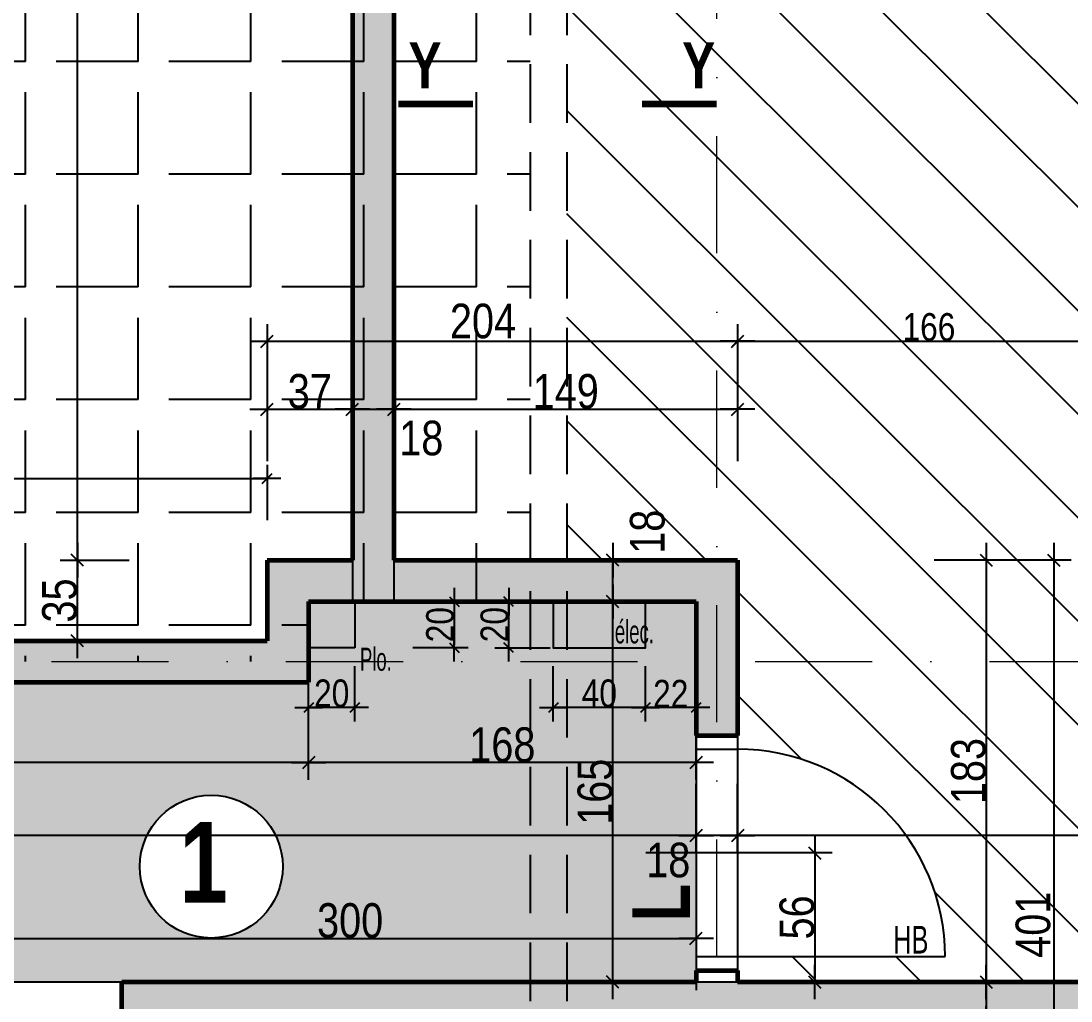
# Model space of a CAD drawing. Header units: millimetres. Extents: x 0 to 26881, y -27198 to -22998.
# Drawn here: x 22636.5 to 23091.8, y -24561.7 to -24136.5 of the extents above; entities that cross this region are included whole.
import ezdxf
from ezdxf.enums import TextEntityAlignment as Align

# ---------------------------------------------------------------- set-up
doc = ezdxf.new("R2010")
doc.units = ezdxf.units.MM
doc.linetypes.add('CACHEX2', pattern=[19.05, 12.7, -6.35])
doc.linetypes.add('TIRETPTX2', pattern=[50.8, 25.4, -12.7, 0, -12.7])
for name, color, linetype in [('01_cote_gen', 4, 'Continuous'), ('01_linteaux', 2, 'Continuous'), ('01_murs_sup', 2, 'CACHEX2'), ('01_poch_murs', 253, 'Continuous'), ('01_poch_poteaux', 250, 'Continuous'), ('01_resv', 32, 'Continuous'), ('01_texte', 230, 'Continuous'), ('AA_COTES', 2, 'Continuous')]:
    doc.layers.add(name, color=color, linetype=linetype)
for name, color, linetype, lineweight in [('01_murs_coup', 5, 'Continuous', 60), ('01_tram_axes', 2, 'TIRETPTX2', 9), ('_GAZELEC-RESERVATION 2', 6, 'Continuous', 18)]:
    doc.layers.add(name, color=color, linetype=linetype, lineweight=lineweight)
doc.styles.add('ARIAL NA', font='ARIALN.TTF')
doc.styles.add('impact', font='impact.ttf')
doc.styles.add('STYLE2', font='ARIALN.TTF')
doc.dimstyles.new('JB50', dxfattribs={"dimscale": 0.1, "dimtxt": 150, "dimasz": 15, "dimexe": 0.1, "dimexo": 0.1, "dimgap": 0.09, "dimtad": 1, "dimdec": 1, "dimdsep": 46, "dimtxsty": 'STYLE2', "dimblk1": 'BOND_G', "dimblk2": 'BOND_D', "dimsah": 1, "dimcen": 1.5, "dimdle": 0.01, "dimse1": 1, "dimse2": 1, "dimclrd": 4, "dimclre": 2, "dimclrt": 6, "dimazin": 2, "dimtfac": 2.333333, "dimtdec": 1, "dimtix": 1, "dimtmove": 2, "dimatfit": 3, "dimldrblk": 'BOND_G', "dimfxl": 1, "dimtolj": 1, "dimtzin": 0, "dimarcsym": 0})
doc.dimstyles.new('JB50res', dxfattribs={"dimscale": 0.1, "dimtxt": 120, "dimasz": 12, "dimexe": 0.1, "dimexo": 0.1, "dimgap": 0.09, "dimtad": 1, "dimdec": 1, "dimdsep": 46, "dimtxsty": 'STYLE2', "dimblk1": 'BOND_G', "dimblk2": 'BOND_D', "dimsah": 1, "dimcen": 1.5, "dimdle": 0.01, "dimse1": 1, "dimse2": 1, "dimclrd": 4, "dimclre": 2, "dimclrt": 6, "dimazin": 2, "dimtfac": 2.333333, "dimtdec": 1, "dimtix": 1, "dimtmove": 2, "dimatfit": 3, "dimldrblk": 'BOND_G', "dimfxl": 1, "dimtolj": 1, "dimtzin": 0, "dimarcsym": 0})

# ---------------------------------------------------------------- blocks, each defined once
blk = doc.blocks.new('BOND_G')
at = {"layer": 'AA_COTES', "color": 0}
for p, q in [((0, -5), (0, 15)), ((5, 0), (-5, 0)), ((1.77, 1.77), (-1.77, -1.77))]:
    blk.add_line(p, q, dxfattribs=at)
blk = doc.blocks.new('BOND_D')
at = {"layer": 'AA_COTES', "color": 0}
for p, q in [((0, 5), (0, -15)), ((5, 0), (-5, 0)), ((-1.77, -1.77), (1.77, 1.77))]:
    blk.add_line(p, q, dxfattribs=at)
blk = doc.blocks.new('*D3421')
at = {"layer": '01_cote_gen', "color": 4, "lineweight": -2, "ltscale": 0.1, "transparency": 16777216}
blk.add_line((22759.72, -24458.23), (21311.72, -24458.23), dxfattribs=at)
at = {"layer": 'Defpoints', "color": 0, "ltscale": 0.1, "transparency": 16777216}
for p in [(22761.22, -24423.41), (21310.22, -24436.94), (21310.22, -24458.23)]:
    blk.add_point(p, dxfattribs=at)
at = {"layer": '01_cote_gen', "color": 4, "lineweight": -2, "ltscale": 0.1, "transparency": 16777216, "xscale": 1.5, "yscale": 1.5, "zscale": 1.5, "rotation": 180}
blk.add_blockref('BOND_D', (21310.22, -24458.23), dxfattribs=at)
at = {"layer": '01_cote_gen', "color": 4, "lineweight": -2, "ltscale": 0.1, "transparency": 16777216, "xscale": 1.5, "yscale": 1.5, "zscale": 1.5}
blk.add_blockref('BOND_G', (22761.22, -24458.23), dxfattribs=at)
at = {"layer": '01_cote_gen', "color": 6, "ltscale": 0.1, "transparency": 16777216, "insert": (22035.72, -24450.56), "char_height": 15, "attachment_point": 5, "style": 'STYLE2'}
blk.add_mtext('\\A1;1451', dxfattribs=at)
blk = doc.blocks.new('*D3422')
at = {"layer": '01_cote_gen', "color": 4, "lineweight": -2, "ltscale": 0.1, "transparency": 16777216}
blk.add_line((22927.72, -24458.23), (22762.72, -24458.23), dxfattribs=at)
at = {"layer": 'Defpoints', "color": 0, "ltscale": 0.1, "transparency": 16777216}
for p in [(22761.22, -24423.41), (22929.22, -24423.41), (22761.22, -24458.23)]:
    blk.add_point(p, dxfattribs=at)
at = {"layer": '01_cote_gen', "color": 4, "lineweight": -2, "ltscale": 0.1, "transparency": 16777216, "xscale": 1.5, "yscale": 1.5, "zscale": 1.5, "rotation": 180}
blk.add_blockref('BOND_D', (22761.22, -24458.23), dxfattribs=at)
at = {"layer": '01_cote_gen', "color": 4, "lineweight": -2, "ltscale": 0.1, "transparency": 16777216, "xscale": 1.5, "yscale": 1.5, "zscale": 1.5}
blk.add_blockref('BOND_G', (22929.22, -24458.23), dxfattribs=at)
at = {"layer": '01_cote_gen', "color": 6, "ltscale": 0.1, "transparency": 16777216, "insert": (22845.22, -24450.56), "char_height": 15, "attachment_point": 5, "style": 'STYLE2'}
blk.add_mtext('\\A1;168', dxfattribs=at)
blk = doc.blocks.new('*D3423')
at = {"layer": '01_cote_gen', "color": 4, "lineweight": -2, "ltscale": 0.1, "transparency": 16777216}
blk.add_line((22945.72, -24489.93), (22930.72, -24489.93), dxfattribs=at)
at = {"layer": 'Defpoints', "color": 0, "ltscale": 0.1, "transparency": 16777216}
for p in [(22929.22, -24469.9), (22947.22, -24469.9), (22929.22, -24489.93)]:
    blk.add_point(p, dxfattribs=at)
at = {"layer": '01_cote_gen', "color": 4, "lineweight": -2, "ltscale": 0.1, "transparency": 16777216, "xscale": 1.5, "yscale": 1.5, "zscale": 1.5, "rotation": 180}
blk.add_blockref('BOND_D', (22929.22, -24489.93), dxfattribs=at)
at = {"layer": '01_cote_gen', "color": 4, "lineweight": -2, "ltscale": 0.1, "transparency": 16777216, "xscale": 1.5, "yscale": 1.5, "zscale": 1.5}
blk.add_blockref('BOND_G', (22947.22, -24489.93), dxfattribs=at)
at = {"layer": '01_cote_gen', "color": 6, "ltscale": 0.1, "transparency": 16777216, "insert": (22917.16, -24500.58), "char_height": 15, "attachment_point": 5, "style": 'STYLE2'}
blk.add_mtext('\\A1;18', dxfattribs=at)
blk = doc.blocks.new('*D3424')
at = {"layer": '01_cote_gen', "color": 4, "lineweight": -2, "ltscale": 0.1, "transparency": 16777216}
blk.add_line((23440.72, -24489.93), (22948.72, -24489.93), dxfattribs=at)
at = {"layer": 'Defpoints', "color": 0, "ltscale": 0.1, "transparency": 16777216}
for p in [(22947.22, -24440.12), (23442.22, -24471.51), (22947.22, -24489.93)]:
    blk.add_point(p, dxfattribs=at)
at = {"layer": '01_cote_gen', "color": 4, "lineweight": -2, "ltscale": 0.1, "transparency": 16777216, "xscale": 1.5, "yscale": 1.5, "zscale": 1.5, "rotation": 180}
blk.add_blockref('BOND_D', (22947.22, -24489.93), dxfattribs=at)
at = {"layer": '01_cote_gen', "color": 4, "lineweight": -2, "ltscale": 0.1, "transparency": 16777216, "xscale": 1.5, "yscale": 1.5, "zscale": 1.5}
blk.add_blockref('BOND_G', (23442.22, -24489.93), dxfattribs=at)
at = {"layer": '01_cote_gen', "color": 6, "ltscale": 0.1, "transparency": 16777216, "insert": (23194.72, -24482.26), "char_height": 15, "attachment_point": 5, "style": 'STYLE2'}
blk.add_mtext('\\A1;495', dxfattribs=at)
blk = doc.blocks.new('*D3426')
at = {"layer": '01_cote_gen', "color": 4, "lineweight": -2, "ltscale": 0.1, "transparency": 16777216}
blk.add_line((22744.72, -24304.94), (22778.72, -24304.94), dxfattribs=at)
at = {"layer": 'Defpoints', "color": 0, "ltscale": 0.1, "transparency": 16777216}
for p in [(22780.22, -24304.94), (22780.22, -24344.23), (22743.22, -24370.41)]:
    blk.add_point(p, dxfattribs=at)
at = {"layer": '01_cote_gen', "color": 4, "lineweight": -2, "ltscale": 0.1, "transparency": 16777216, "xscale": 1.5, "yscale": 1.5, "zscale": 1.5, "rotation": 180}
blk.add_blockref('BOND_G', (22743.22, -24304.94), dxfattribs=at)
at = {"layer": '01_cote_gen', "color": 4, "lineweight": -2, "ltscale": 0.1, "transparency": 16777216, "xscale": 1.5, "yscale": 1.5, "zscale": 1.5}
blk.add_blockref('BOND_D', (22780.22, -24304.94), dxfattribs=at)
at = {"layer": '01_cote_gen', "color": 6, "ltscale": 0.1, "transparency": 16777216, "insert": (22761.72, -24297.27), "char_height": 15, "attachment_point": 5, "style": 'STYLE2'}
blk.add_mtext('\\A1;37', dxfattribs=at)
blk = doc.blocks.new('*D3427')
at = {"layer": '01_cote_gen', "color": 4, "lineweight": -2, "ltscale": 0.1, "transparency": 16777216}
blk.add_line((22781.72, -24304.94), (22796.72, -24304.94), dxfattribs=at)
at = {"layer": 'Defpoints', "color": 0, "ltscale": 0.1, "transparency": 16777216}
for p in [(22798.22, -24304.94), (22780.22, -24319.01), (22798.22, -24319.01)]:
    blk.add_point(p, dxfattribs=at)
at = {"layer": '01_cote_gen', "color": 4, "lineweight": -2, "ltscale": 0.1, "transparency": 16777216, "xscale": 1.5, "yscale": 1.5, "zscale": 1.5, "rotation": 180}
blk.add_blockref('BOND_G', (22780.22, -24304.94), dxfattribs=at)
at = {"layer": '01_cote_gen', "color": 4, "lineweight": -2, "ltscale": 0.1, "transparency": 16777216, "xscale": 1.5, "yscale": 1.5, "zscale": 1.5}
blk.add_blockref('BOND_D', (22798.22, -24304.94), dxfattribs=at)
at = {"layer": '01_cote_gen', "color": 6, "ltscale": 0.1, "transparency": 16777216, "insert": (22810.07, -24317.52), "char_height": 15, "attachment_point": 5, "style": 'STYLE2'}
blk.add_mtext('\\A1;18', dxfattribs=at)
blk = doc.blocks.new('*D3428')
at = {"layer": '01_cote_gen', "color": 4, "lineweight": -2, "ltscale": 0.1, "transparency": 16777216}
blk.add_line((22799.72, -24304.94), (22945.72, -24304.94), dxfattribs=at)
at = {"layer": 'Defpoints', "color": 0, "ltscale": 0.1, "transparency": 16777216}
for p in [(22947.22, -24304.94), (22798.22, -24312.44), (22947.22, -24370.41)]:
    blk.add_point(p, dxfattribs=at)
at = {"layer": '01_cote_gen', "color": 4, "lineweight": -2, "ltscale": 0.1, "transparency": 16777216, "xscale": 1.5, "yscale": 1.5, "zscale": 1.5, "rotation": 180}
blk.add_blockref('BOND_G', (22798.22, -24304.94), dxfattribs=at)
at = {"layer": '01_cote_gen', "color": 4, "lineweight": -2, "ltscale": 0.1, "transparency": 16777216, "xscale": 1.5, "yscale": 1.5, "zscale": 1.5}
blk.add_blockref('BOND_D', (22947.22, -24304.94), dxfattribs=at)
at = {"layer": '01_cote_gen', "color": 6, "ltscale": 0.1, "transparency": 16777216, "insert": (22872.72, -24297.27), "char_height": 15, "attachment_point": 5, "style": 'STYLE2'}
blk.add_mtext('\\A1;149', dxfattribs=at)
blk = doc.blocks.new('*D3519')
at = {"layer": '01_cote_gen', "color": 4, "lineweight": -2, "ltscale": 0.1, "transparency": 16777216}
blk.add_line((22927.72, -24489.93), (21311.72, -24489.93), dxfattribs=at)
at = {"layer": 'Defpoints', "color": 0, "ltscale": 0.1, "transparency": 16777216}
for p in [(21310.22, -24488.41), (21310.22, -24489.93), (22929.22, -24497.41)]:
    blk.add_point(p, dxfattribs=at)
at = {"layer": '01_cote_gen', "color": 4, "lineweight": -2, "ltscale": 0.1, "transparency": 16777216, "xscale": 1.5, "yscale": 1.5, "zscale": 1.5, "rotation": 180}
blk.add_blockref('BOND_D', (21310.22, -24489.93), dxfattribs=at)
at = {"layer": '01_cote_gen', "color": 4, "lineweight": -2, "ltscale": 0.1, "transparency": 16777216, "xscale": 1.5, "yscale": 1.5, "zscale": 1.5}
blk.add_blockref('BOND_G', (22929.22, -24489.93), dxfattribs=at)
at = {"layer": '01_cote_gen', "color": 6, "ltscale": 0.1, "transparency": 16777216, "insert": (22380.04, -24482.26), "char_height": 15, "attachment_point": 5, "style": 'STYLE2'}
blk.add_mtext('\\A1;1619', dxfattribs=at)
blk = doc.blocks.new('*D3523')
at = {"layer": '01_cote_gen', "color": 4, "lineweight": -2, "ltscale": 0.1, "transparency": 16777216}
blk.add_line((22630.72, -24534.5), (22927.72, -24534.5), dxfattribs=at)
at = {"layer": 'Defpoints', "color": 0, "ltscale": 0.1, "transparency": 16777216}
for p in [(22929.22, -24525.06), (22629.22, -24534.39), (22929.22, -24534.5)]:
    blk.add_point(p, dxfattribs=at)
at = {"layer": '01_cote_gen', "color": 4, "lineweight": -2, "ltscale": 0.1, "transparency": 16777216, "xscale": 1.5, "yscale": 1.5, "zscale": 1.5, "rotation": 180}
blk.add_blockref('BOND_G', (22629.22, -24534.5), dxfattribs=at)
at = {"layer": '01_cote_gen', "color": 4, "lineweight": -2, "ltscale": 0.1, "transparency": 16777216, "xscale": 1.5, "yscale": 1.5, "zscale": 1.5}
blk.add_blockref('BOND_D', (22929.22, -24534.5), dxfattribs=at)
at = {"layer": '01_cote_gen', "color": 6, "ltscale": 0.1, "transparency": 16777216, "insert": (22779.22, -24526.84), "char_height": 15, "attachment_point": 5, "style": 'STYLE2'}
blk.add_mtext('\\A1;300', dxfattribs=at)
blk = doc.blocks.new('*D3532')
at = {"layer": '01_cote_gen', "color": 4, "lineweight": -2, "ltscale": 0.1, "transparency": 16777216}
blk.add_line((22980.7, -24498.91), (22980.7, -24551.91), dxfattribs=at)
at = {"layer": 'Defpoints', "color": 0, "ltscale": 0.1, "transparency": 16777216}
for p in [(22964.12, -24497.41), (22964.12, -24553.41), (22980.7, -24553.41)]:
    blk.add_point(p, dxfattribs=at)
at = {"layer": '01_cote_gen', "color": 4, "lineweight": -2, "ltscale": 0.1, "transparency": 16777216, "xscale": 1.5, "yscale": 1.5, "zscale": 1.5}
for name, p, rotation in [('BOND_G', (22980.7, -24497.41), 90), ('BOND_D', (22980.7, -24553.41), 270)]:
    blk.add_blockref(name, p, dxfattribs=dict(at, rotation=rotation))
at = {"layer": '01_cote_gen', "color": 6, "ltscale": 0.1, "transparency": 16777216, "insert": (22973.03, -24525.41), "char_height": 15, "attachment_point": 5, "rotation": 90, "style": 'STYLE2'}
blk.add_mtext('\\A1;56', dxfattribs=at)
blk = doc.blocks.new('*D3533')
at = {"layer": '01_cote_gen', "color": 4, "lineweight": -2, "ltscale": 0.1, "transparency": 16777216}
blk.add_line((22660.93, -24403.91), (22660.93, -24371.91), dxfattribs=at)
at = {"layer": 'Defpoints', "color": 0, "ltscale": 0.1, "transparency": 16777216}
for p in [(22660.93, -24370.41), (22732.07, -24370.41), (22703.3, -24405.41)]:
    blk.add_point(p, dxfattribs=at)
at = {"layer": '01_cote_gen', "color": 4, "lineweight": -2, "ltscale": 0.1, "transparency": 16777216, "xscale": 1.5, "yscale": 1.5, "zscale": 1.5}
for name, p, rotation in [('BOND_D', (22660.93, -24370.41), 90), ('BOND_G', (22660.93, -24405.41), 270)]:
    blk.add_blockref(name, p, dxfattribs=dict(at, rotation=rotation))
at = {"layer": '01_cote_gen', "color": 6, "ltscale": 0.1, "transparency": 16777216, "insert": (22653.26, -24387.91), "char_height": 15, "attachment_point": 5, "rotation": 90, "style": 'STYLE2'}
blk.add_mtext('\\A1;35', dxfattribs=at)
blk = doc.blocks.new('*D3534')
at = {"layer": '01_cote_gen', "color": 4, "lineweight": -2, "ltscale": 0.1, "transparency": 16777216}
blk.add_line((22660.93, -24368.91), (22660.93, -23813.91), dxfattribs=at)
at = {"layer": 'Defpoints', "color": 0, "ltscale": 0.1, "transparency": 16777216}
for p in [(22660.93, -23812.41), (22683.43, -23812.41), (22683.43, -24370.41)]:
    blk.add_point(p, dxfattribs=at)
at = {"layer": '01_cote_gen', "color": 4, "lineweight": -2, "ltscale": 0.1, "transparency": 16777216, "xscale": 1.5, "yscale": 1.5, "zscale": 1.5}
for name, p, rotation in [('BOND_D', (22660.93, -23812.41), 90), ('BOND_G', (22660.93, -24370.41), 270)]:
    blk.add_blockref(name, p, dxfattribs=dict(at, rotation=rotation))
at = {"layer": '01_cote_gen', "color": 6, "ltscale": 0.1, "transparency": 16777216, "insert": (22653.26, -24091.41), "char_height": 15, "attachment_point": 5, "rotation": 90, "style": 'STYLE2'}
blk.add_mtext('\\A1;558', dxfattribs=at)
blk = doc.blocks.new('*D3535')
at = {"layer": '01_cote_gen', "color": 4, "lineweight": -2, "ltscale": 0.1, "transparency": 16777216}
blk.add_line((22893.09, -24551.91), (22893.09, -24389.91), dxfattribs=at)
at = {"layer": 'Defpoints', "color": 0, "ltscale": 0.1, "transparency": 16777216}
for p in [(22893.09, -24388.41), (22901.35, -24388.41), (22901.45, -24553.41)]:
    blk.add_point(p, dxfattribs=at)
at = {"layer": '01_cote_gen', "color": 4, "lineweight": -2, "ltscale": 0.1, "transparency": 16777216, "xscale": 1.5, "yscale": 1.5, "zscale": 1.5}
for name, p, rotation in [('BOND_D', (22893.09, -24388.41), 90), ('BOND_G', (22893.09, -24553.41), 270)]:
    blk.add_blockref(name, p, dxfattribs=dict(at, rotation=rotation))
at = {"layer": '01_cote_gen', "color": 6, "ltscale": 0.1, "transparency": 16777216, "insert": (22885.42, -24470.91), "char_height": 15, "attachment_point": 5, "rotation": 90, "style": 'STYLE2'}
blk.add_mtext('\\A1;165', dxfattribs=at)
blk = doc.blocks.new('*D3536')
at = {"layer": '01_cote_gen', "color": 4, "lineweight": -2, "ltscale": 0.1, "transparency": 16777216}
blk.add_line((22893.09, -24386.91), (22893.09, -24371.91), dxfattribs=at)
at = {"layer": 'Defpoints', "color": 0, "ltscale": 0.1, "transparency": 16777216}
for p in [(22893.09, -24370.41), (22906.49, -24370.41), (22906.39, -24388.41)]:
    blk.add_point(p, dxfattribs=at)
at = {"layer": '01_cote_gen', "color": 4, "lineweight": -2, "ltscale": 0.1, "transparency": 16777216, "xscale": 1.5, "yscale": 1.5, "zscale": 1.5}
for name, p, rotation in [('BOND_D', (22893.09, -24370.41), 90), ('BOND_G', (22893.09, -24388.41), 270)]:
    blk.add_blockref(name, p, dxfattribs=dict(at, rotation=rotation))
at = {"layer": '01_cote_gen', "color": 6, "ltscale": 0.1, "transparency": 16777216, "insert": (22908.16, -24358.09), "char_height": 15, "attachment_point": 5, "rotation": 90, "style": 'STYLE2'}
blk.add_mtext('\\A1;18', dxfattribs=at)
blk = doc.blocks.new('*D3537')
at = {"layer": '01_cote_gen', "color": 4, "lineweight": -2, "ltscale": 0.1, "transparency": 16777216}
blk.add_line((22744.72, -24275.48), (22945.72, -24275.48), dxfattribs=at)
at = {"layer": 'Defpoints', "color": 0, "ltscale": 0.1, "transparency": 16777216}
for p in [(22947.22, -24275.48), (22743.22, -24370.41), (22947.22, -24370.41)]:
    blk.add_point(p, dxfattribs=at)
at = {"layer": '01_cote_gen', "color": 4, "lineweight": -2, "ltscale": 0.1, "transparency": 16777216, "xscale": 1.5, "yscale": 1.5, "zscale": 1.5, "rotation": 180}
blk.add_blockref('BOND_G', (22743.22, -24275.48), dxfattribs=at)
at = {"layer": '01_cote_gen', "color": 4, "lineweight": -2, "ltscale": 0.1, "transparency": 16777216, "xscale": 1.5, "yscale": 1.5, "zscale": 1.5}
blk.add_blockref('BOND_D', (22947.22, -24275.48), dxfattribs=at)
at = {"layer": '01_cote_gen', "color": 6, "ltscale": 0.1, "transparency": 16777216, "insert": (22836.83, -24266.76), "char_height": 15, "attachment_point": 5, "style": 'STYLE2'}
blk.add_mtext('\\A1;204', dxfattribs=at)
blk = doc.blocks.new('*D3538')
at = {"layer": '01_cote_gen', "color": 4, "lineweight": -2, "ltscale": 0.1, "transparency": 16777216}
blk.add_line((23055.04, -24371.91), (23055.04, -24551.91), dxfattribs=at)
at = {"layer": 'Defpoints', "color": 0, "ltscale": 0.1, "transparency": 16777216}
for p in [(22947.22, -24370.41), (23055.04, -24553.41), (23061.36, -24553.41)]:
    blk.add_point(p, dxfattribs=at)
at = {"layer": '01_cote_gen', "color": 4, "lineweight": -2, "ltscale": 0.1, "transparency": 16777216, "xscale": 1.5, "yscale": 1.5, "zscale": 1.5}
for name, p, rotation in [('BOND_G', (23055.04, -24370.41), 90), ('BOND_D', (23055.04, -24553.41), 270)]:
    blk.add_blockref(name, p, dxfattribs=dict(at, rotation=rotation))
at = {"layer": '01_cote_gen', "color": 6, "ltscale": 0.1, "transparency": 16777216, "insert": (23047.38, -24461.91), "char_height": 15, "attachment_point": 5, "rotation": 90, "style": 'STYLE2'}
blk.add_mtext('\\A1;183', dxfattribs=at)
blk = doc.blocks.new('*D3539')
at = {"layer": '01_cote_gen', "color": 4, "lineweight": -2, "ltscale": 0.1, "transparency": 16777216}
blk.add_line((23055.04, -24554.91), (23055.04, -24569.91), dxfattribs=at)
at = {"layer": 'Defpoints', "color": 0, "ltscale": 0.1, "transparency": 16777216}
for p in [(23032.54, -24553.41), (23032.54, -24571.41), (23055.04, -24571.41)]:
    blk.add_point(p, dxfattribs=at)
at = {"layer": '01_cote_gen', "color": 4, "lineweight": -2, "ltscale": 0.1, "transparency": 16777216, "xscale": 1.5, "yscale": 1.5, "zscale": 1.5}
for name, p, rotation in [('BOND_G', (23055.04, -24553.41), 90), ('BOND_D', (23055.04, -24571.41), 270)]:
    blk.add_blockref(name, p, dxfattribs=dict(at, rotation=rotation))
at = {"layer": '01_cote_gen', "color": 6, "ltscale": 0.1, "transparency": 16777216, "insert": (23070.33, -24584.21), "char_height": 15, "attachment_point": 5, "rotation": 90, "style": 'STYLE2'}
blk.add_mtext('\\A1;18', dxfattribs=at)
blk = doc.blocks.new('*D3541')
at = {"layer": '01_cote_gen', "color": 4, "lineweight": -2, "ltscale": 0.1, "transparency": 16777216}
blk.add_line((23084.31, -24371.91), (23084.31, -24769.91), dxfattribs=at)
at = {"layer": 'Defpoints', "color": 0, "ltscale": 0.1, "transparency": 16777216}
for p in [(23062.54, -24370.41), (23062.54, -24771.41), (23084.31, -24771.41)]:
    blk.add_point(p, dxfattribs=at)
at = {"layer": '01_cote_gen', "color": 4, "lineweight": -2, "ltscale": 0.1, "transparency": 16777216, "xscale": 1.5, "yscale": 1.5, "zscale": 1.5}
for name, p, rotation in [('BOND_G', (23084.31, -24370.41), 90), ('BOND_D', (23084.31, -24771.41), 270)]:
    blk.add_blockref(name, p, dxfattribs=dict(at, rotation=rotation))
at = {"layer": '01_cote_gen', "color": 6, "ltscale": 0.1, "transparency": 16777216, "insert": (23075.41, -24528.57), "char_height": 15, "attachment_point": 5, "rotation": 90, "style": 'STYLE2'}
blk.add_mtext('\\A1;401', dxfattribs=at)
blk = doc.blocks.new('*D3919')
at = {"layer": '01_resv', "color": 4, "lineweight": -2, "ltscale": 0.1, "transparency": 16777216}
blk.add_line((22948.42, -24275.48), (23112, -24275.48), dxfattribs=at)
at = {"layer": 'Defpoints', "color": 0, "ltscale": 0.1, "transparency": 16777216}
for p in [(23113.2, -24275.48), (22947.22, -24289.53), (23113.2, -24324.49)]:
    blk.add_point(p, dxfattribs=at)
at = {"layer": '01_resv', "color": 4, "lineweight": -2, "ltscale": 0.1, "transparency": 16777216, "xscale": 1.2, "yscale": 1.2, "zscale": 1.2, "rotation": 180}
blk.add_blockref('BOND_G', (22947.22, -24275.48), dxfattribs=at)
at = {"layer": '01_resv', "color": 4, "lineweight": -2, "ltscale": 0.1, "transparency": 16777216, "xscale": 1.2, "yscale": 1.2, "zscale": 1.2}
blk.add_blockref('BOND_D', (23113.2, -24275.48), dxfattribs=at)
at = {"layer": '01_resv', "color": 6, "ltscale": 0.1, "transparency": 16777216, "insert": (23030.21, -24269.34), "char_height": 12, "attachment_point": 5, "style": 'STYLE2'}
blk.add_mtext('\\A1;166', dxfattribs=at)
blk = doc.blocks.new('*D3929')
at = {"layer": '01_resv', "color": 4, "lineweight": -2, "ltscale": 0.1, "transparency": 16777216}
blk.add_line((22824.4, -24389.61), (22824.4, -24407.22), dxfattribs=at)
at = {"layer": 'Defpoints', "color": 0, "ltscale": 0.1, "transparency": 16777216}
for p in [(22811.94, -24388.41), (22781.22, -24408.42), (22824.4, -24408.42)]:
    blk.add_point(p, dxfattribs=at)
at = {"layer": '01_resv', "color": 4, "lineweight": -2, "ltscale": 0.1, "transparency": 16777216, "xscale": 1.2, "yscale": 1.2, "zscale": 1.2}
for name, p, rotation in [('BOND_G', (22824.4, -24388.41), 90), ('BOND_D', (22824.4, -24408.42), 270)]:
    blk.add_blockref(name, p, dxfattribs=dict(at, rotation=rotation))
at = {"layer": '01_resv', "color": 6, "ltscale": 0.1, "transparency": 16777216, "insert": (22818.26, -24398.42), "char_height": 12, "attachment_point": 5, "rotation": 90, "style": 'STYLE2'}
blk.add_mtext('\\A1;20', dxfattribs=at)
blk = doc.blocks.new('*D3930')
at = {"layer": '01_resv', "color": 4, "lineweight": -2, "ltscale": 0.1, "transparency": 16777216}
blk.add_line((22780.02, -24434.39), (22762.42, -24434.39), dxfattribs=at)
at = {"layer": 'Defpoints', "color": 0, "ltscale": 0.1, "transparency": 16777216}
for p in [(22761.22, -24408.42), (22781.22, -24408.42), (22761.22, -24434.39)]:
    blk.add_point(p, dxfattribs=at)
at = {"layer": '01_resv', "color": 4, "lineweight": -2, "ltscale": 0.1, "transparency": 16777216, "xscale": 1.2, "yscale": 1.2, "zscale": 1.2, "rotation": 180}
blk.add_blockref('BOND_D', (22761.22, -24434.39), dxfattribs=at)
at = {"layer": '01_resv', "color": 4, "lineweight": -2, "ltscale": 0.1, "transparency": 16777216, "xscale": 1.2, "yscale": 1.2, "zscale": 1.2}
blk.add_blockref('BOND_G', (22781.22, -24434.39), dxfattribs=at)
at = {"layer": '01_resv', "color": 6, "ltscale": 0.1, "transparency": 16777216, "insert": (22771.22, -24428.26), "char_height": 12, "attachment_point": 5, "style": 'STYLE2'}
blk.add_mtext('\\A1;20', dxfattribs=at)
blk = doc.blocks.new('*D4186')
at = {"layer": '01_cote_gen', "color": 4, "lineweight": -2, "ltscale": 0.1, "transparency": 16777216}
blk.add_line((22928.02, -24434.39), (22908.47, -24434.39), dxfattribs=at)
at = {"layer": 'Defpoints', "color": 0, "ltscale": 0.1, "transparency": 16777216}
for p in [(22907.27, -24398.38), (22929.22, -24401.75), (22907.27, -24434.39)]:
    blk.add_point(p, dxfattribs=at)
at = {"layer": '01_cote_gen', "color": 4, "lineweight": -2, "ltscale": 0.1, "transparency": 16777216, "xscale": 1.2, "yscale": 1.2, "zscale": 1.2, "rotation": 180}
blk.add_blockref('BOND_D', (22907.27, -24434.39), dxfattribs=at)
at = {"layer": '01_cote_gen', "color": 4, "lineweight": -2, "ltscale": 0.1, "transparency": 16777216, "xscale": 1.2, "yscale": 1.2, "zscale": 1.2}
blk.add_blockref('BOND_G', (22929.22, -24434.39), dxfattribs=at)
at = {"layer": '01_cote_gen', "color": 6, "ltscale": 0.1, "transparency": 16777216, "insert": (22918.24, -24428.36), "char_height": 12, "attachment_point": 5, "style": 'STYLE2'}
blk.add_mtext('\\A1;22', dxfattribs=at)
blk = doc.blocks.new('*D4187')
at = {"layer": '01_cote_gen', "color": 4, "lineweight": -2, "ltscale": 0.1, "transparency": 16777216}
blk.add_line((22906.07, -24434.39), (22868.49, -24434.39), dxfattribs=at)
at = {"layer": 'Defpoints', "color": 0, "ltscale": 0.1, "transparency": 16777216}
for p in [(22867.29, -24408.4), (22907.27, -24408.4), (22867.29, -24434.39)]:
    blk.add_point(p, dxfattribs=at)
at = {"layer": '01_cote_gen', "color": 4, "lineweight": -2, "ltscale": 0.1, "transparency": 16777216, "xscale": 1.2, "yscale": 1.2, "zscale": 1.2, "rotation": 180}
blk.add_blockref('BOND_D', (22867.29, -24434.39), dxfattribs=at)
at = {"layer": '01_cote_gen', "color": 4, "lineweight": -2, "ltscale": 0.1, "transparency": 16777216, "xscale": 1.2, "yscale": 1.2, "zscale": 1.2}
blk.add_blockref('BOND_G', (22907.27, -24434.39), dxfattribs=at)
at = {"layer": '01_cote_gen', "color": 6, "ltscale": 0.1, "transparency": 16777216, "insert": (22887.28, -24428.26), "char_height": 12, "attachment_point": 5, "style": 'STYLE2'}
blk.add_mtext('\\A1;40', dxfattribs=at)
blk = doc.blocks.new('*D4188')
at = {"layer": '01_cote_gen', "color": 4, "lineweight": -2, "ltscale": 0.1, "transparency": 16777216}
blk.add_line((22847.97, -24407.2), (22847.97, -24389.61), dxfattribs=at)
at = {"layer": 'Defpoints', "color": 0, "ltscale": 0.1, "transparency": 16777216}
for p in [(22847.97, -24388.41), (22859.59, -24388.41), (22864.35, -24408.4)]:
    blk.add_point(p, dxfattribs=at)
at = {"layer": '01_cote_gen', "color": 4, "lineweight": -2, "ltscale": 0.1, "transparency": 16777216, "xscale": 1.2, "yscale": 1.2, "zscale": 1.2}
for name, p, rotation in [('BOND_D', (22847.97, -24388.41), 90), ('BOND_G', (22847.97, -24408.4), 270)]:
    blk.add_blockref(name, p, dxfattribs=dict(at, rotation=rotation))
at = {"layer": '01_cote_gen', "color": 6, "ltscale": 0.1, "transparency": 16777216, "insert": (22841.84, -24398.4), "char_height": 12, "attachment_point": 5, "rotation": 90, "style": 'STYLE2'}
blk.add_mtext('\\A1;20', dxfattribs=at)
blk = doc.blocks.new('*D4219')
at = {"layer": '01_cote_gen', "color": 4, "lineweight": -2, "transparency": 16777216}
blk.add_line((21311.42, -24335.01), (22742.02, -24335.01), dxfattribs=at)
at = {"layer": 'Defpoints', "color": 0, "transparency": 16777216}
for p in [(22743.22, -24335.01), (21310.22, -24359.7), (22743.22, -24370.41)]:
    blk.add_point(p, dxfattribs=at)
at = {"layer": '01_cote_gen', "color": 4, "lineweight": -2, "transparency": 16777216, "xscale": 1.2, "yscale": 1.2, "zscale": 1.2, "rotation": 180}
blk.add_blockref('BOND_G', (21310.22, -24335.01), dxfattribs=at)
at = {"layer": '01_cote_gen', "color": 4, "lineweight": -2, "transparency": 16777216, "xscale": 1.2, "yscale": 1.2, "zscale": 1.2}
blk.add_blockref('BOND_D', (22743.22, -24335.01), dxfattribs=at)
at = {"layer": '01_cote_gen', "color": 6, "transparency": 16777216, "insert": (22026.72, -24328.88), "char_height": 12, "attachment_point": 5, "style": 'STYLE2'}
blk.add_mtext('\\A1;1433', dxfattribs=at)

msp = doc.modelspace()

# ---------------------------------------------------------------- hatches: boundary and pattern name
at = {"layer": '01_poch_murs', "ltscale": 0.1}
h = msp.add_hatch(color=256, dxfattribs=at)
h.dxf.hatch_style = 1
h.paths.add_polyline_path([(22534.22, -23796.41), (22312.22, -23796.41), (22312.22, -23812.41), (22534.22, -23812.41)])
h.paths.add_polyline_path([(22780.22, -23796.41), (22634.22, -23796.41), (22634.22, -23812.41), (22780.22, -23812.41)])
h.paths.add_polyline_path([(22956.22, -23796.41), (22798.22, -23796.41), (22798.22, -23812.41), (22956.22, -23812.41)])
h.paths.add_polyline_path([(23180.22, -23796.41), (23056.22, -23796.41), (23056.22, -23812.41), (23180.22, -23812.41)])
h.paths.add_polyline_path([(23458.22, -23796.41), (23280.22, -23796.41), (23280.22, -23812.41), (23442.22, -23812.41), (23442.22, -23963.41), (23458.22, -23963.41)])
h.paths.add_polyline_path([(22947.22, -24370.41), (22798.22, -24370.41), (22798.22, -24388.41), (22929.22, -24388.41), (22929.22, -24446.41), (22947.22, -24446.41)])
h.paths.add_polyline_path([(22780.22, -24370.41), (22743.22, -24370.41), (22743.22, -24405.41), (22172.22, -24405.41), (22172.22, -24423.41), (22761.22, -24423.41), (22761.22, -24388.41), (22780.22, -24388.41)])
h = msp.add_hatch(dxfattribs=at)
h.set_pattern_fill('ANGLE', color=256, scale=7, angle=90)
h.set_pattern_definition([(90, (0, 0), (-48.895, 3e-15), [35.56, -13.335]), (180, (0, 0), (-6e-15, -48.895), [35.56, -13.335])])
h.paths.add_polyline_path([(22780.22, -23812.41), (22634.22, -23812.41), (22597.22, -23812.41), (22597.22, -24405.41), (22743.22, -24405.41), (22743.22, -24370.41), (22780.22, -24370.41)])
h.paths.add_polyline_path([(22798.22, -23812.41), (22780.22, -23812.41), (22780.22, -24370.41), (22743.22, -24370.41), (22743.22, -24405.41), (22597.22, -24405.41), (22597.22, -24414.41), (22761.22, -24414.41), (22761.22, -24388.41), (22857.22, -24388.41), (22857.22, -24370.41), (22798.22, -24370.41)])
h.paths.add_polyline_path([(22857.22, -23812.41), (22798.22, -23812.41), (22798.22, -24370.41), (22857.22, -24370.41)], flags=17)
h.paths.add_polyline_path([(22577.22, -23812.41), (22534.22, -23812.41), (22349.22, -23812.41), (22349.22, -23863.41), (22339.22, -23863.41), (22339.22, -24063.41), (22349.22, -24063.41), (22349.22, -24212.41), (22339.22, -24212.41), (22339.22, -24312.41), (22349.22, -24312.41), (22349.22, -24405.41), (22577.22, -24405.41)])
h.paths.add_polyline_path([(22597.22, -23829.07), (22587.72, -23816.78, -1.397777), (22586.81, -23814.09), (22577.22, -23813.79), (22577.22, -24405.41), (22597.22, -24405.41)])
h.paths.add_polyline_path([(22445.75, -24698.58, 1), (22507.71, -24698.58, 1)], flags=0)
h.paths.add_polyline_path([(22445.75, -24698.58, -1), (22507.71, -24698.58, -1)], flags=16)
h.paths.add_polyline_path([(22597.22, -24618.01, -0.136889), (22584.22, -24571.41), (22577.22, -24571.41), (22577.22, -25164.41), (22597.22, -25164.41), (22597.22, -25144.06), (22587.85, -25159.1, -1.698837), (22585.55, -25160.38, -0.588638), (22587.85, -25159.1), (22597.22, -25144.06)])
h.paths.add_polyline_path([(22857.22, -24571.41), (22680.22, -24571.41), (22674.22, -24571.41), (22674.22, -24661.41, -0.262444), (22597.22, -24618.01), (22597.22, -25164.41), (22754.22, -25164.41), (22854.22, -25164.41), (22857.22, -25164.41)])
h.paths.add_polyline_path([(22723.32, -24698.58, -1), (22785.28, -24698.58, -1)], flags=16)
h.paths.add_polyline_path([(22674.22, -24571.41), (22597.22, -24571.41), (22597.22, -24618.01, 0.262444), (22674.22, -24661.41)], flags=17)
h.paths.add_polyline_path([(22598.17, -23829.27), (22623.95, -23829.27), (22623.95, -23810.64), (22598.17, -23810.64)], flags=9)
h.paths.add_polyline_path([(22613.66, -23839.69), (22660.49, -23839.69), (22660.49, -23816.72), (22613.66, -23816.72)], flags=24)
h.paths.add_polyline_path([(22373.21, -23839.69), (22420.03, -23839.69), (22420.03, -23816.72), (22373.21, -23816.72)], flags=24)
h.paths.add_polyline_path([(22453.36, -24723.12), (22493.42, -24723.12), (22493.42, -24669.61), (22453.36, -24669.61)], flags=8)
h.paths.add_polyline_path([(22453.4, -25164.85), (22489.97, -25164.85), (22489.97, -25127.35), (22453.4, -25127.35)], flags=9)
h.paths.add_polyline_path([(22730.93, -24723.12), (22770.99, -24723.12), (22770.99, -24669.61), (22730.93, -24669.61)], flags=24)
h.paths.add_polyline_path([(22613.91, -25134.95), (22660.73, -25134.95), (22660.73, -25111.97), (22613.91, -25111.97)], flags=24)
h.paths.add_polyline_path([(22786.38, -25164.85), (22822.96, -25164.85), (22822.96, -25127.35), (22786.38, -25127.35)], flags=9)
h.paths.add_polyline_path([(22675.48, -24658.7), (22675.48, -24637.43), (22657.48, -24637.43), (22657.48, -24658.7)], flags=24)
h.paths.add_polyline_path([(22380.21, -24702.51), (22380.21, -24682.41), (22400.21, -24682.41), (22400.21, -24702.51)])
h.paths.add_polyline_path([(22387.18, -24571.41), (22387.18, -24621.4), (22362.18, -24621.4), (22362.18, -24571.43), (22366.32, -24571.41), (22349.22, -24571.41), (22349.22, -24667.41), (22339.22, -24667.41), (22339.22, -24767.41), (22349.22, -24767.41), (22349.22, -24863.41), (22339.22, -24863.41), (22339.22, -25063.41), (22349.22, -25063.41), (22349.22, -25164.41), (22417.22, -25164.41), (22517.22, -25164.41), (22577.22, -25164.41), (22577.22, -24571.41)])
h = msp.add_hatch(dxfattribs=at)
h.set_pattern_fill('ANSI31', color=256, scale=10, angle=90)
h.paths.add_polyline_path([(23442.22, -23963.41), (23442.22, -23812.41), (23280.22, -23812.41), (23180.22, -23812.41), (23056.22, -23812.41), (22956.22, -23812.41), (22938.22, -23812.41), (22938.22, -24370.41), (22947.22, -24370.41), (22947.22, -24414.41), (23442.22, -24414.41), (23442.22, -24163.41)])
h.paths.add_polyline_path([(22938.22, -23837.71), (22882.56, -23837.71), (22873.22, -23825.62), (22873.22, -24370.41), (22938.22, -24370.41)])
h.paths.add_polyline_path([(23442.22, -24414.41), (22947.22, -24414.41), (22947.22, -24446.41), (22947.22, -24452.41, -0.414214), (23037.22, -24542.41), (22947.22, -24542.41), (22947.22, -24548.41), (22947.22, -24553.41), (23442.22, -24553.41)])
h.paths.add_polyline_path([(23442.22, -24571.41), (22947.22, -24571.41), (22947.22, -24771.41), (22938.22, -24771.41), (22938.22, -25164.41), (23050.22, -25164.41), (23350.22, -25164.41), (23442.22, -25164.41), (23442.22, -24863.41), (23442.22, -24763.41)])
h.paths.add_polyline_path([(23178.04, -24698.58, -1), (23240, -24698.58, -1)], flags=16)
h.paths.add_polyline_path([(22929.22, -24571.41), (22873.22, -24571.41), (22873.22, -25147.95), (22882.56, -25132.97), (22938.22, -25132.97), (22938.22, -24771.41), (22929.22, -24771.41)])
h.paths.add_polyline_path([(23256.09, -23829.27), (23281.87, -23829.27), (23281.87, -23810.64), (23256.09, -23810.64)], flags=9)
h.paths.add_polyline_path([(23031.97, -23829.27), (23057.75, -23829.27), (23057.75, -23810.64), (23031.97, -23810.64)], flags=9)
h.paths.add_polyline_path([(23446.47, -24081.83), (23446.47, -24041.19), (23408.25, -24041.19), (23408.25, -24081.83)], flags=9)
h.paths.add_polyline_path([(23184.85, -24723.99), (23226.51, -24723.99), (23226.51, -24669.41), (23184.85, -24669.41)], flags=24)
h.paths.add_polyline_path([(23190.29, -25165.6), (23232.09, -25165.6), (23232.09, -25126.61), (23190.29, -25126.61)], flags=9)
h.paths.add_polyline_path([(23446.35, -24821.25), (23446.35, -24784.67), (23408.85, -24784.67), (23408.85, -24821.25)], flags=9)
h.paths.add_polyline_path([(22892.33, -25134.95), (22939.16, -25134.95), (22939.16, -25111.97), (22892.33, -25111.97)], flags=9)
h = msp.add_hatch(dxfattribs=at)
h.set_pattern_fill('SACNCR', color=256, scale=10, angle=90)
edge = h.paths.add_edge_path()
edge.add_arc((22466.29, -24503.35), 30.98, 0, 360)
edge = h.paths.add_edge_path()
edge.add_arc((20598.56, -24883.72), 30.98, 0, 360)
h.paths.add_polyline_path([(21308.22, -24423.4), (21033.22, -24423.41), (21033.22, -24423.42), (20931.22, -24423.42), (20558.22, -24423.42), (20558.22, -24457.42), (20558.22, -24559.42), (20558.22, -25047.41), (20558.22, -25149.41), (20558.22, -25640.42), (20581.22, -25640.42), (20683.22, -25640.42), (20688.22, -25640.42), (20688.22, -25440.39), (20688.22, -25338.39), (20688.22, -25154.39), (20710.18, -25154.39), (20710.18, -24989.39), (20687.22, -24989.39), (20687.22, -24568.4), (20767.22, -24568.4), (20869.22, -24568.4), (20967.22, -24568.4), (21069.22, -24568.4), (21308.22, -24568.4)])
edge = h.paths.add_edge_path()
edge.add_arc((22719, -24503.35), 30.98, 0, 360)
h.paths.add_polyline_path([(22929.22, -24446.41), (22929.22, -24388.41), (22761.22, -24388.41), (22761.22, -24423.41), (22172.22, -24423.41), (22070.22, -24423.41), (21679.22, -24423.41), (21577.22, -24423.41), (21310.22, -24423.41), (21310.22, -24553.41), (21577.22, -24553.41), (21679.22, -24553.41), (22578.22, -24553.41), (22680.22, -24553.41), (22929.22, -24553.41), (22929.22, -24548.41)])
at = {"layer": '01_poch_poteaux', "ltscale": 0.1}
h = msp.add_hatch(color=256, dxfattribs=at)
h.dxf.hatch_style = 1
h.paths.add_polyline_path([(22798.22, -23812.41), (22798.22, -23796.41), (22780.22, -23796.41), (22780.22, -23812.41), (22780.22, -24370.41), (22780.22, -24388.41), (22798.22, -24388.41), (22798.22, -24370.41)])
h = msp.add_hatch(color=256, dxfattribs=at)
h.dxf.hatch_style = 1
h.paths.add_polyline_path([(23458.22, -24553.41), (23442.22, -24553.41), (22947.22, -24553.41), (22929.22, -24553.41), (22680.22, -24553.41), (22680.22, -24571.41), (22929.22, -24571.41), (22947.22, -24571.41), (23442.22, -24571.41), (23458.22, -24571.41)])

# ---------------------------------------------------------------- linework, layer by layer
at = {"layer": '01_linteaux', "ltscale": 0.1}
for p, q in [((22929.22, -24446.41), (22929.22, -24548.41)), ((22947.22, -24446.41), (22947.22, -24548.41)), ((22929.22, -24452.41), (22947.22, -24452.41)), ((22971.21, -24497.41), (22907.51, -24497.41)), ((22929.22, -24542.41), (22947.22, -24542.41)), ((22947.22, -24542.41), (23037.22, -24542.41)), ((22578.22, -24553.41), (22680.22, -24553.41))]:
    msp.add_line(p, q, dxfattribs=at)
msp.add_arc((22947.22, -24542.41), 90, 0, 90, dxfattribs=at)
at = {"layer": '01_murs_coup'}
for p, q in [((22780.22, -23812.41), (22780.22, -24370.41)), ((22798.22, -23812.41), (22798.22, -24370.41)), ((22743.22, -24370.41), (22780.22, -24370.41)), ((22743.22, -24370.41), (22743.22, -24405.41)), ((22798.22, -24370.41), (22947.22, -24370.41)), ((22947.22, -24370.41), (22947.22, -24446.41)), ((22761.22, -24388.41), (22929.22, -24388.41)), ((22761.22, -24388.41), (22761.22, -24423.41)), ((22929.22, -24388.41), (22929.22, -24446.41)), ((22172.22, -24405.41), (22743.22, -24405.41)), ((22172.22, -24423.41), (22761.22, -24423.41)), ((22929.22, -24446.41), (22947.22, -24446.41)), ((22929.22, -24548.41), (22947.22, -24548.41)), ((22929.22, -24548.41), (22929.22, -24553.41)), ((22947.22, -24548.41), (22947.22, -24553.41)), ((22680.22, -24571.41), (22680.22, -24553.41)), ((22680.22, -24553.41), (22929.22, -24553.41)), ((22947.22, -24553.41), (23442.22, -24553.41))]:
    msp.add_line(p, q, dxfattribs=at)
at = {"layer": '01_murs_sup', "ltscale": 2}
for p, q in [((22857.22, -23812.41), (22857.22, -25164.41)), ((22873.22, -23812.41), (22873.22, -25164.41))]:
    msp.add_line(p, q, dxfattribs=at)
at = {"layer": '01_poch_poteaux', "ltscale": 0.1}
for p, q in [((22780.22, -24370.41), (22780.22, -24388.41)), ((22798.22, -24370.41), (22798.22, -24388.41)), ((22929.22, -24553.41), (22947.22, -24553.41))]:
    msp.add_line(p, q, dxfattribs=at)
at = {"layer": '01_resv', "ltscale": 0.1}
for p, q in [((22781.22, -24388.42), (22781.22, -24408.42)), ((22781.22, -24408.42), (22761.22, -24408.42))]:
    msp.add_line(p, q, dxfattribs=at)
msp.add_lwpolyline([(22907.27, -24388.37), (22867.29, -24388.37), (22867.29, -24408.4), (22907.27, -24408.4)], close=True, dxfattribs=at)
for points in [[(22761.22, -24408.42), (22761.22, -24388.41), (22781.22, -24388.42)], [(22867.29, -24388.41), (22907.27, -24388.37), (22876.58, -24394.59)], [(22867.29, -24408.4), (22867.29, -24388.41), (22876.58, -24394.59)]]:
    msp.add_solid(points, dxfattribs=at)
at = {"layer": '01_texte', "const_width": 3}
for points in [[(22800.11, -24172.54), (22832.49, -24172.54)], [(22905.85, -24172.54), (22938.22, -24172.54)]]:
    msp.add_lwpolyline(points, dxfattribs=at)
at = {"layer": '01_texte'}
msp.add_circle((22719, -24503.35), 30.98, dxfattribs=at)
at = {"layer": '01_tram_axes', "color": 253, "ltscale": 2}
for p, q in [((22938.22, -26474.69), (22938.22, -23114.83)), ((18988.49, -24414.41), (23635.77, -24414.41))]:
    msp.add_line(p, q, dxfattribs=at)
at = {"layer": '_GAZELEC-RESERVATION 2'}
for p, q in [((22761.22, -24388.52), (22781.22, -24388.42)), ((22761.22, -24408.42), (22761.22, -24388.52))]:
    msp.add_line(p, q, dxfattribs=at)

# ---------------------------------------------------------------- texts
at = {"layer": '01_texte', "style": 'impact'}
for p in [(22811.69, -24155.76), (22930.36, -24155.76)]:
    msp.add_text('Y', height=20, dxfattribs=at).set_placement(p, align=Align.MIDDLE)
at = {"layer": '01_texte'}
for s, height, style, width, p in [('élec.', 10, 'STYLE2', 0.7, (22894.02, -24406.5)), ('Plo.', 10, 'STYLE2', 0.7, (22783.48, -24418.4)), ('HB', 12, 'ARIAL NA', 0.8, (23014.72, -24541.06))]:
    msp.add_text(s, height=height, dxfattribs=dict(at, style=style, width=width)).set_placement(p)
at = {"layer": '01_texte', "style": 'impact'}
msp.add_text('1', height=35, dxfattribs=at).set_placement((22715.66, -24501.47), align=Align.MIDDLE_CENTER)
msp.add_text('L', height=25, rotation=90, dxfattribs=at).set_placement((22934.09, -24518.95), align=Align.BOTTOM_CENTER)

# ---------------------------------------------------------------- dimensions: what is measured, and where the dimension line sits
at = {"layer": '01_cote_gen', "ltscale": 0.1}
for base, p1, p2, dimstyle, picture, middle in [((22660.93, -23812.41), (22683.43, -24370.41), (22683.43, -23812.41), 'JB50', '*D3534', (22653.26, -24091.41)), ((22660.93, -24370.41), (22703.3, -24405.41), (22732.07, -24370.41), 'JB50', '*D3533', (22653.26, -24387.91)), ((23055.04, -24553.41), (22947.22, -24370.41), (23061.36, -24553.41), 'JB50', '*D3538', (23047.38, -24461.91)), ((22893.09, -24388.41), (22901.45, -24553.41), (22901.35, -24388.41), 'JB50', '*D3535', (22885.42, -24470.91)), ((22847.97, -24388.41), (22864.35, -24408.4), (22859.59, -24388.41), 'JB50res', '*D4188', (22841.84, -24398.4)), ((22980.7, -24553.41), (22964.12, -24497.41), (22964.12, -24553.41), 'JB50', '*D3532', (22973.03, -24525.41))]:
    dim = msp.add_linear_dim(base=base, p1=p1, p2=p2, angle=90, dimstyle=dimstyle, dxfattribs=at)
    dim.commit()
    dim.dimension.update_dxf_attribs({"geometry": picture, "text_midpoint": middle})
for base, p1, p2, picture, middle in [((22947.22, -24275.48), (22743.22, -24370.41), (22947.22, -24370.41), '*D3537', (22836.83, -24266.76)), ((22798.22, -24304.94), (22780.22, -24319.01), (22798.22, -24319.01), '*D3427', (22810.07, -24317.52)), ((21310.22, -24489.93), (22929.22, -24497.41), (21310.22, -24488.41), '*D3519', (22380.04, -24482.26)), ((22929.22, -24489.93), (22947.22, -24469.9), (22929.22, -24469.9), '*D3423', (22917.16, -24500.58))]:
    dim = msp.add_linear_dim(base=base, p1=p1, p2=p2, dimstyle='JB50', dxfattribs=at)
    dim.commit()
    dim.dimension.update_dxf_attribs({"geometry": picture, "text_midpoint": middle, "dimtype": 160})
for base, p1, p2, dimstyle, picture, middle in [((22780.22, -24304.94), (22743.22, -24370.41), (22780.22, -24344.23), 'JB50', '*D3426', (22761.72, -24297.27)), ((22947.22, -24304.94), (22798.22, -24312.44), (22947.22, -24370.41), 'JB50', '*D3428', (22872.72, -24297.27)), ((22907.2666, -24434.3929), (22929.22, -24401.7526), (22907.2666, -24398.3838), 'JB50res', '*D4186', (22918.2433, -24428.3594)), ((22867.29, -24434.39), (22907.27, -24408.4), (22867.29, -24408.4), 'JB50res', '*D4187', (22887.28, -24428.26)), ((21310.22, -24458.23), (22761.22, -24423.41), (21310.22, -24436.94), 'JB50', '*D3421', (22035.72, -24450.56)), ((22761.22, -24458.23), (22929.22, -24423.41), (22761.22, -24423.41), 'JB50', '*D3422', (22845.22, -24450.56)), ((22947.22, -24489.93), (23442.22, -24471.51), (22947.22, -24440.12), 'JB50', '*D3424', (23194.72, -24482.26)), ((22929.22, -24534.5), (22629.22, -24534.39), (22929.22, -24525.06), 'JB50', '*D3523', (22779.22, -24526.84))]:
    dim = msp.add_linear_dim(base=base, p1=p1, p2=p2, dimstyle=dimstyle, dxfattribs=at)
    dim.commit()
    dim.dimension.update_dxf_attribs({"geometry": picture, "text_midpoint": middle})
at = {"layer": '01_cote_gen'}
dim = msp.add_linear_dim(base=(22743.22, -24335.01), p1=(21310.22, -24359.7), p2=(22743.22, -24370.41), dimstyle='JB50res', dxfattribs=at)
dim.commit()
dim.dimension.update_dxf_attribs({"geometry": '*D4219', "text_midpoint": (22026.72, -24328.88)})
at = {"layer": '01_cote_gen', "ltscale": 0.1}
for base, p1, p2, picture, middle in [((22893.09, -24370.41), (22906.39, -24388.41), (22906.49, -24370.41), '*D3536', (22908.16, -24358.09)), ((23084.31, -24771.41), (23062.54, -24370.41), (23062.54, -24771.41), '*D3541', (23075.41, -24528.57)), ((23055.04, -24571.41), (23032.54, -24553.41), (23032.54, -24571.41), '*D3539', (23070.33, -24584.21))]:
    dim = msp.add_linear_dim(base=base, p1=p1, p2=p2, angle=90, dimstyle='JB50', dxfattribs=at)
    dim.commit()
    dim.dimension.update_dxf_attribs({"geometry": picture, "text_midpoint": middle, "dimtype": 160})
at = {"layer": '01_resv', "ltscale": 0.1}
for base, p1, p2, picture, middle in [((23113.2, -24275.48), (22947.22, -24289.53), (23113.2, -24324.49), '*D3919', (23030.21, -24269.34)), ((22761.22, -24434.39), (22781.22, -24408.42), (22761.22, -24408.42), '*D3930', (22771.22, -24428.26))]:
    dim = msp.add_linear_dim(base=base, p1=p1, p2=p2, dimstyle='JB50res', dxfattribs=at)
    dim.commit()
    dim.dimension.update_dxf_attribs({"geometry": picture, "text_midpoint": middle})
dim = msp.add_linear_dim(base=(22824.4, -24408.42), p1=(22811.94, -24388.41), p2=(22781.22, -24408.42), angle=90, dimstyle='JB50res', dxfattribs=at)
dim.commit()
dim.dimension.update_dxf_attribs({"geometry": '*D3929', "text_midpoint": (22818.26, -24398.42)})

doc.saveas('drawing.dxf')
